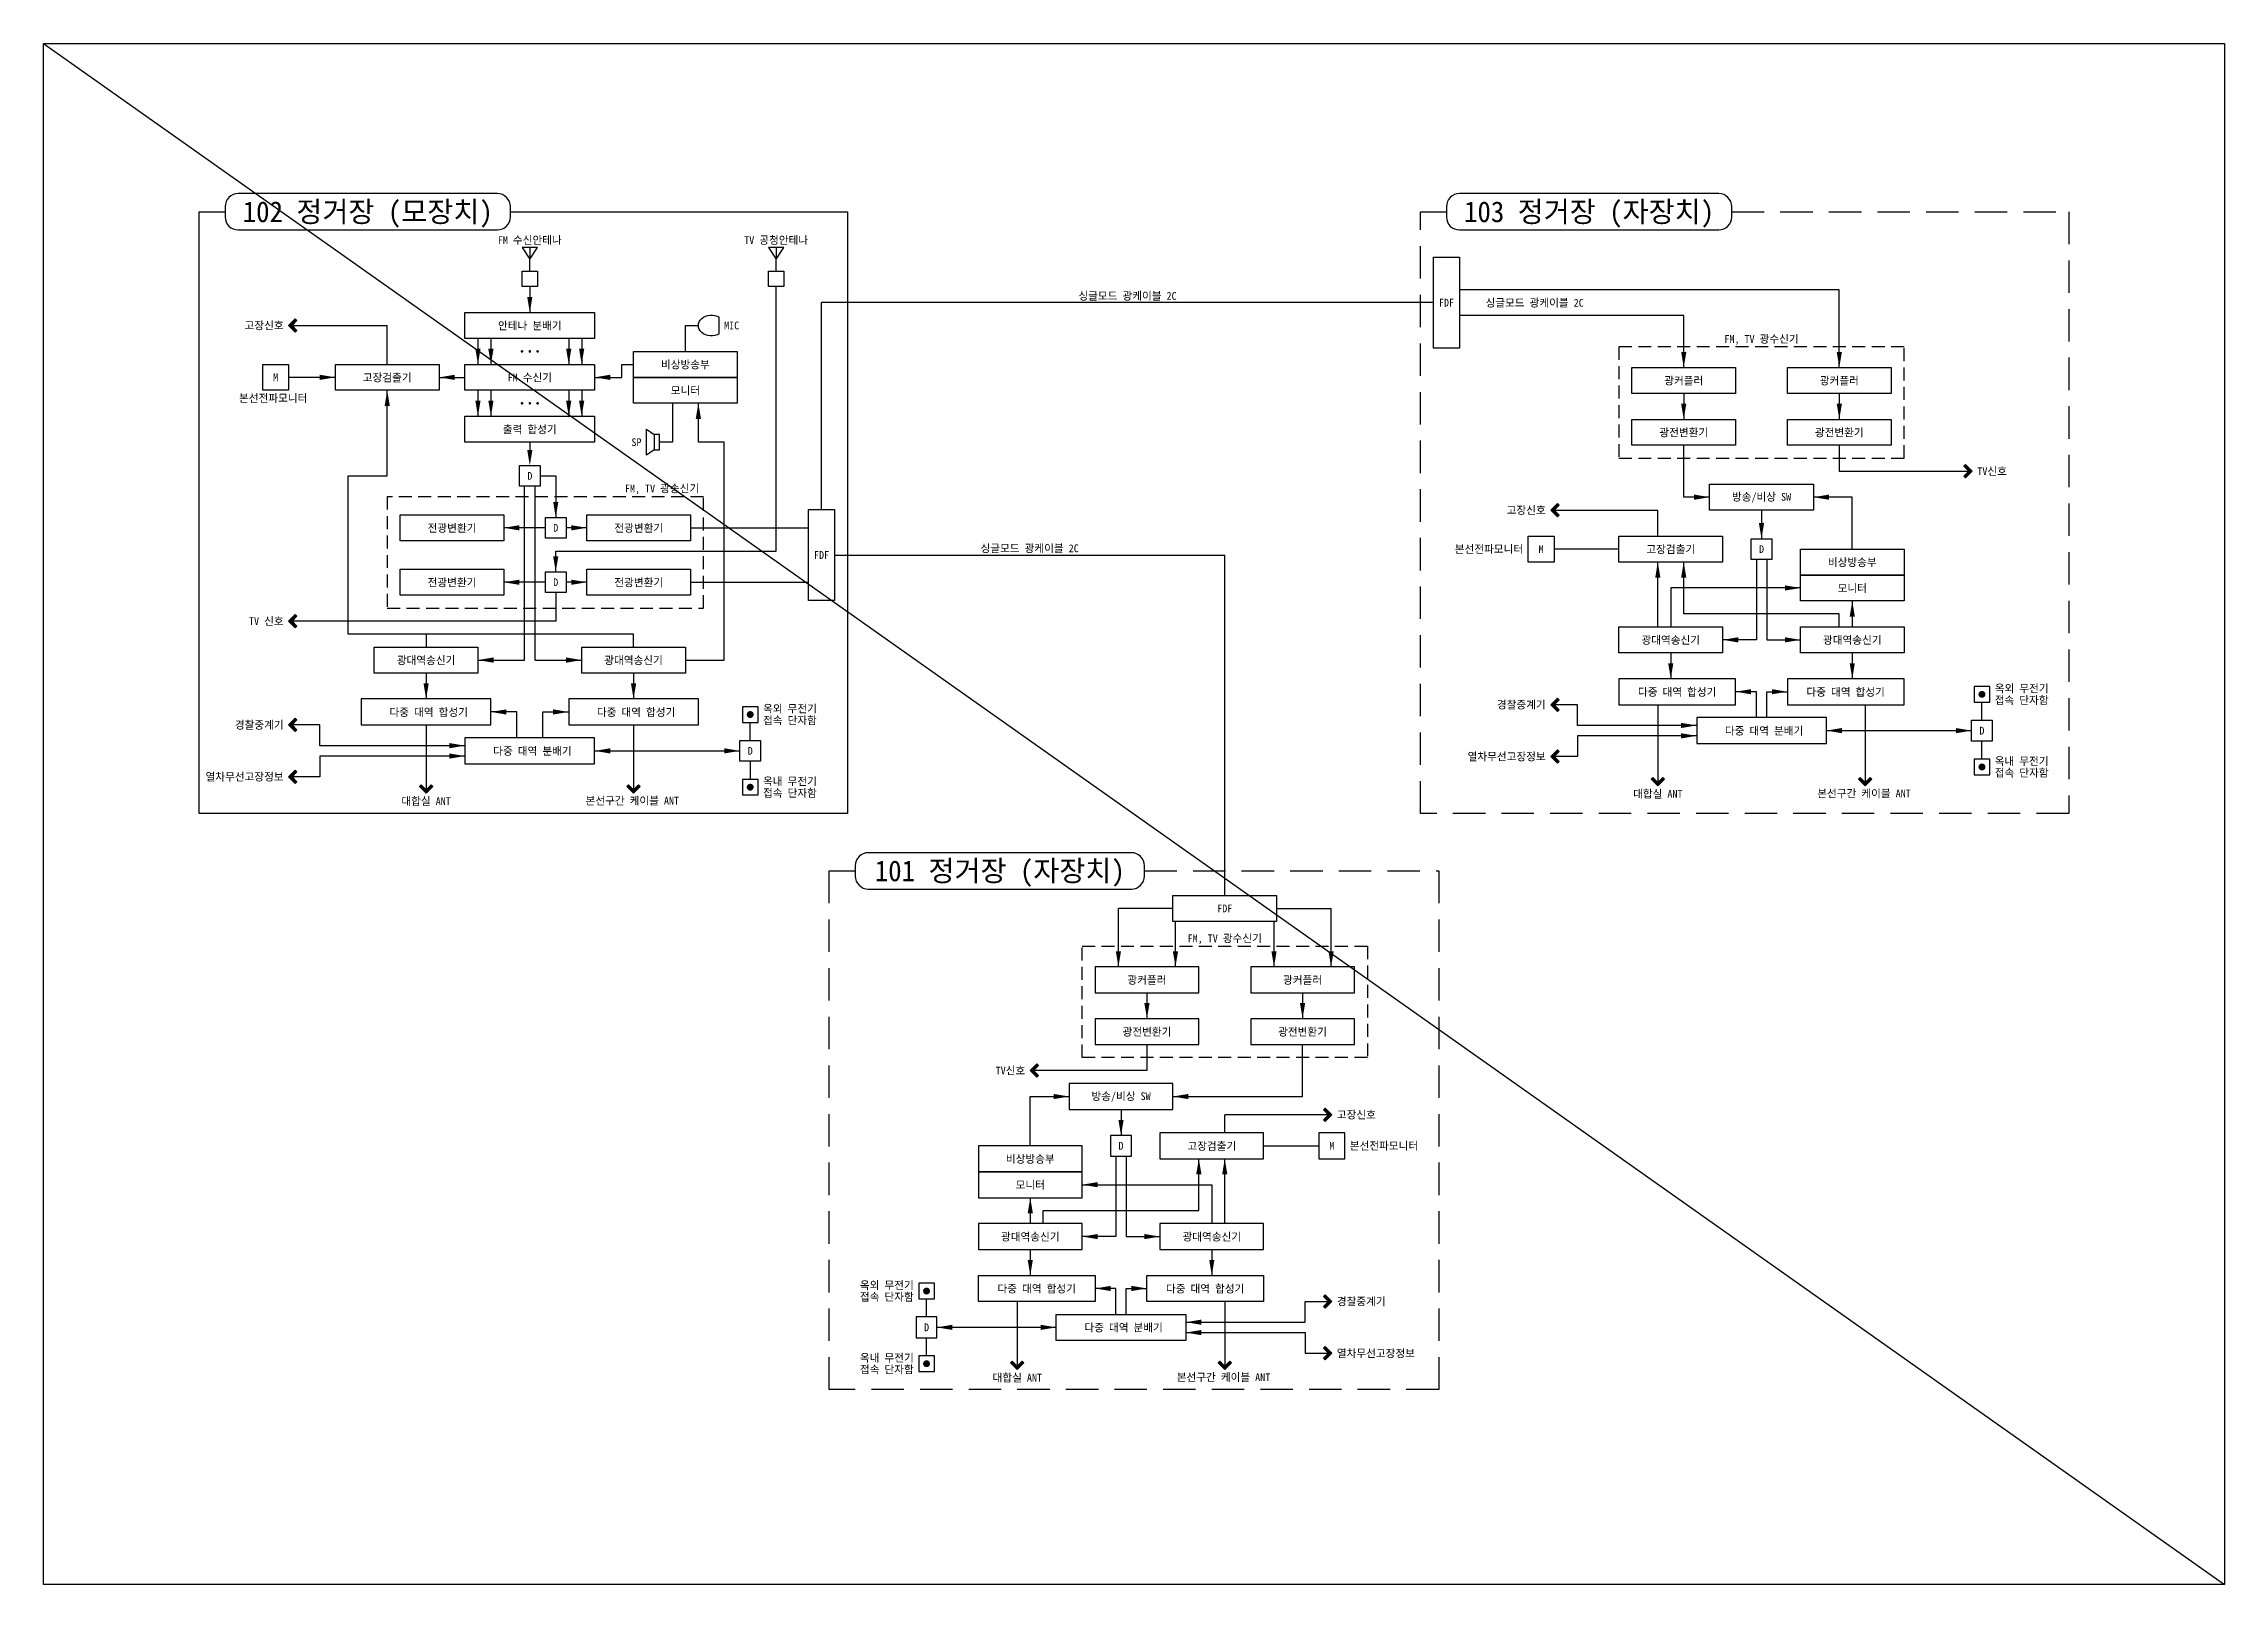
# Model space of a CAD drawing. Header units: millimetres. Extents: x 0 to 2521, y -5 to 594.
# Drawn here: x 0 to 841, y 0 to 594 of the extents above; entities that cross this region are included whole.
import ezdxf
from ezdxf.enums import TextEntityAlignment as Align

# ---------------------------------------------------------------- set-up
doc = ezdxf.new("R2010")
doc.units = ezdxf.units.MM
doc.header["$LTSCALE"] = 10
doc.linetypes.add('DASHED', pattern=[0.75, 0.5, -0.25])
doc.linetypes.add('HIDDEN', pattern=[0.375, 0.25, -0.125])
for name, color, linetype in [('DIM01', 1, 'Continuous'), ('LINE01', 4, 'Continuous'), ('LINE03', 3, 'Continuous'), ('LINE05', 2, 'Continuous'), ('SYM01', 2, 'Continuous'), ('TEXT02', 6, 'Continuous'), ('TEXT03', 7, 'Continuous'), ('TITBOX', 7, 'Continuous'), ('도곽', 7, 'Continuous')]:
    doc.layers.add(name, color=color, linetype=linetype)
doc.styles.get("Standard").update_dxf_attribs({"font": 'GulimChe.ttf'})

msp = doc.modelspace()

# ---------------------------------------------------------------- hatches: boundary and pattern name
at = {"layer": 'DIM01'}
h = msp.add_hatch(color=256, dxfattribs=at)
h.paths.add_polyline_path([(97.07, 487.91), (97.71, 487.27), (95.79, 485.34), (94.5, 485.34)])
h.paths.add_polyline_path([(97.71, 483.41), (97.07, 482.77), (94.5, 485.34), (95.79, 485.34)])
h = msp.add_hatch(color=256, dxfattribs=at)
h.paths.add_polyline_path([(741.21, 431.71), (740.57, 431.07), (742.5, 429.14), (743.79, 429.14)])
h.paths.add_polyline_path([(740.57, 427.21), (741.21, 426.57), (743.79, 429.14), (742.5, 429.14)])
h = msp.add_hatch(color=256, dxfattribs=at)
h.paths.add_polyline_path([(583.79, 416.71), (584.43, 416.07), (582.5, 414.14), (581.21, 414.14)])
h.paths.add_polyline_path([(584.43, 412.21), (583.79, 411.57), (581.21, 414.14), (582.5, 414.14)])
h = msp.add_hatch(color=256, dxfattribs=at)
h.paths.add_polyline_path([(97.07, 373.91), (97.71, 373.27), (95.79, 371.34), (94.5, 371.34)])
h.paths.add_polyline_path([(97.71, 369.41), (97.07, 368.77), (94.5, 371.34), (95.79, 371.34)])
h = msp.add_hatch(color=256, dxfattribs=at)
h.paths.add_polyline_path([(583.79, 341.71), (584.43, 341.07), (582.5, 339.14), (581.21, 339.14)])
h.paths.add_polyline_path([(584.43, 337.21), (583.79, 336.57), (581.21, 339.14), (582.5, 339.14)])
h = msp.add_hatch(color=256, dxfattribs=at)
h.paths.add_polyline_path([(97.07, 333.91), (97.71, 333.27), (95.79, 331.34), (94.5, 331.34)])
h.paths.add_polyline_path([(97.71, 329.41), (97.07, 328.77), (94.5, 331.34), (95.79, 331.34)])
h = msp.add_hatch(color=256, dxfattribs=at)
h.paths.add_polyline_path([(583.79, 321.71), (584.43, 321.07), (582.5, 319.14), (581.21, 319.14)])
h.paths.add_polyline_path([(584.43, 317.21), (583.79, 316.57), (581.21, 319.14), (582.5, 319.14)])
h = msp.add_hatch(color=256, dxfattribs=at)
h.paths.add_polyline_path([(97.07, 313.91), (97.71, 313.27), (95.79, 311.34), (94.5, 311.34)])
h.paths.add_polyline_path([(97.71, 309.41), (97.07, 308.77), (94.5, 311.34), (95.79, 311.34)])
h = msp.add_hatch(color=256, dxfattribs=at)
h.paths.add_polyline_path([(144.93, 307.63), (145.57, 308.27), (147.5, 306.34), (147.5, 305.06)])
h.paths.add_polyline_path([(149.43, 308.27), (150.07, 307.63), (147.5, 305.06), (147.5, 306.34)])
h = msp.add_hatch(color=256, dxfattribs=at)
h.paths.add_polyline_path([(224.93, 307.63), (225.57, 308.27), (227.5, 306.34), (227.5, 305.06)])
h.paths.add_polyline_path([(229.43, 308.27), (230.07, 307.63), (227.5, 305.06), (227.5, 306.34)])
h = msp.add_hatch(color=256, dxfattribs=at)
h.paths.add_polyline_path([(619.93, 310.43), (620.57, 311.07), (622.5, 309.14), (622.5, 307.85)])
h.paths.add_polyline_path([(624.43, 311.07), (625.07, 310.43), (622.5, 307.85), (622.5, 309.14)])
h = msp.add_hatch(color=256, dxfattribs=at)
h.paths.add_polyline_path([(699.93, 310.43), (700.57, 311.07), (702.5, 309.14), (702.5, 307.85)])
h.paths.add_polyline_path([(704.43, 311.07), (705.07, 310.43), (702.5, 307.85), (702.5, 309.14)])
h = msp.add_hatch(color=256, dxfattribs=at)
h.paths.add_polyline_path([(383.07, 200.65), (383.71, 200.01), (381.79, 198.08), (380.5, 198.08)])
h.paths.add_polyline_path([(383.71, 196.15), (383.07, 195.51), (380.5, 198.08), (381.79, 198.08)])
h = msp.add_hatch(color=256, dxfattribs=at)
h.paths.add_polyline_path([(494.21, 183.65), (493.57, 183.01), (495.5, 181.08), (496.79, 181.08)])
h.paths.add_polyline_path([(493.57, 179.15), (494.21, 178.51), (496.79, 181.08), (495.5, 181.08)])
h = msp.add_hatch(color=256, dxfattribs=at)
h.paths.add_polyline_path([(494.21, 111.65), (493.57, 111.01), (495.5, 109.08), (496.79, 109.08)])
h.paths.add_polyline_path([(493.57, 107.15), (494.21, 106.51), (496.79, 109.08), (495.5, 109.08)])
h = msp.add_hatch(color=256, dxfattribs=at)
h.paths.add_polyline_path([(372.93, 85.37), (373.57, 86.01), (375.5, 84.08), (375.5, 82.79)])
h.paths.add_polyline_path([(377.43, 86.01), (378.07, 85.37), (375.5, 82.79), (375.5, 84.08)])
h = msp.add_hatch(color=256, dxfattribs=at)
h.paths.add_polyline_path([(452.93, 85.37), (453.57, 86.01), (455.5, 84.08), (455.5, 82.79)])
h.paths.add_polyline_path([(457.43, 86.01), (458.07, 85.37), (455.5, 82.79), (455.5, 84.08)])
h = msp.add_hatch(color=256, dxfattribs=at)
h.paths.add_polyline_path([(494.21, 91.65), (493.57, 91.01), (495.5, 89.08), (496.79, 89.08)])
h.paths.add_polyline_path([(493.57, 87.15), (494.21, 86.51), (496.79, 89.08), (495.5, 89.08)])

# ---------------------------------------------------------------- linework, layer by layer
for points in [[(97.07, 482.77), (97.71, 483.41), (95.79, 485.34), (97.71, 487.27), (97.07, 487.91), (94.5, 485.34)], [(741.21, 426.57), (740.57, 427.21), (742.5, 429.14), (740.57, 431.07), (741.21, 431.71), (743.79, 429.14)], [(583.79, 411.57), (584.43, 412.21), (582.5, 414.14), (584.43, 416.07), (583.79, 416.71), (581.21, 414.14)], [(97.07, 368.77), (97.71, 369.41), (95.79, 371.34), (97.71, 373.27), (97.07, 373.91), (94.5, 371.34)], [(583.79, 336.57), (584.43, 337.21), (582.5, 339.14), (584.43, 341.07), (583.79, 341.71), (581.21, 339.14)], [(97.07, 328.77), (97.71, 329.41), (95.79, 331.34), (97.71, 333.27), (97.07, 333.91), (94.5, 331.34)], [(583.79, 316.57), (584.43, 317.21), (582.5, 319.14), (584.43, 321.07), (583.79, 321.71), (581.21, 319.14)], [(97.07, 308.77), (97.71, 309.41), (95.79, 311.34), (97.71, 313.27), (97.07, 313.91), (94.5, 311.34)], [(150.07, 307.63), (149.43, 308.27), (147.5, 306.34), (145.57, 308.27), (144.93, 307.63), (147.5, 305.06)], [(230.07, 307.63), (229.43, 308.27), (227.5, 306.34), (225.57, 308.27), (224.93, 307.63), (227.5, 305.06)], [(625.07, 310.43), (624.43, 311.07), (622.5, 309.14), (620.57, 311.07), (619.93, 310.43), (622.5, 307.85)], [(705.07, 310.43), (704.43, 311.07), (702.5, 309.14), (700.57, 311.07), (699.93, 310.43), (702.5, 307.85)], [(383.07, 195.51), (383.71, 196.15), (381.79, 198.08), (383.71, 200.01), (383.07, 200.65), (380.5, 198.08)], [(494.21, 178.51), (493.57, 179.15), (495.5, 181.08), (493.57, 183.01), (494.21, 183.65), (496.79, 181.08)], [(494.21, 106.51), (493.57, 107.15), (495.5, 109.08), (493.57, 111.01), (494.21, 111.65), (496.79, 109.08)], [(378.07, 85.37), (377.43, 86.01), (375.5, 84.08), (373.57, 86.01), (372.93, 85.37), (375.5, 82.79)], [(458.07, 85.37), (457.43, 86.01), (455.5, 84.08), (453.57, 86.01), (452.93, 85.37), (455.5, 82.79)], [(494.21, 86.51), (493.57, 87.15), (495.5, 89.08), (493.57, 91.01), (494.21, 91.65), (496.79, 89.08)]]:
    msp.add_lwpolyline(points, close=True, dxfattribs=at)
for points in [[(187.5, 490.34), (188.5, 496.34), (186.5, 496.34)], [(167.5, 470.34), (168.5, 476.34), (166.5, 476.34)], [(172.5, 470.34), (173.5, 476.34), (171.5, 476.34)], [(202.5, 470.34), (203.5, 476.34), (201.5, 476.34)], [(207.5, 470.34), (208.5, 476.34), (206.5, 476.34)], [(632.5, 469.14), (633.5, 475.14), (631.5, 475.14)], [(692.5, 469.14), (693.5, 475.14), (691.5, 475.14)], [(112.5, 465.34), (106.5, 464.34), (106.5, 466.34)], [(152.5, 465.34), (158.5, 464.34), (158.5, 466.34)], [(212.5, 465.34), (218.5, 464.34), (218.5, 466.34)], [(132.5, 460.34), (133.5, 454.34), (131.5, 454.34)], [(167.5, 450.34), (168.5, 456.34), (166.5, 456.34)], [(172.5, 450.34), (173.5, 456.34), (171.5, 456.34)], [(202.5, 450.34), (203.5, 456.34), (201.5, 456.34)], [(207.5, 450.34), (208.5, 456.34), (206.5, 456.34)], [(252.5, 455.34), (253.5, 449.34), (251.5, 449.34)], [(632.5, 449.14), (633.5, 455.14), (631.5, 455.14)], [(692.5, 449.14), (693.5, 455.14), (691.5, 455.14)], [(187.5, 431.34), (188.5, 437.34), (186.5, 437.34)], [(197.5, 411.34), (198.5, 417.34), (196.5, 417.34)], [(642.5, 419.14), (636.5, 418.14), (636.5, 420.14)], [(682.5, 419.14), (688.5, 418.14), (688.5, 420.14)], [(177.5, 407.34), (183.5, 406.34), (183.5, 408.34)], [(209.5, 407.34), (203.5, 406.34), (203.5, 408.34)], [(662.5, 403.14), (663.5, 409.14), (661.5, 409.14)], [(197.5, 390.34), (198.5, 396.34), (196.5, 396.34)], [(177.5, 386.34), (183.5, 385.34), (183.5, 387.34)], [(209.5, 386.34), (203.5, 385.34), (203.5, 387.34)], [(622.5, 394.14), (623.5, 388.14), (621.5, 388.14)], [(632.5, 394.14), (633.5, 388.14), (631.5, 388.14)], [(677.5, 384.14), (671.5, 383.14), (671.5, 385.14)], [(697.5, 379.14), (698.5, 373.14), (696.5, 373.14)], [(647.5, 364.14), (653.5, 363.14), (653.5, 365.14)], [(677.5, 364.14), (671.5, 363.14), (671.5, 365.14)], [(167.5, 356.34), (173.5, 355.34), (173.5, 357.34)], [(207.5, 356.34), (201.5, 355.34), (201.5, 357.34)], [(627.5, 349.14), (628.5, 355.14), (626.5, 355.14)], [(697.5, 349.14), (698.5, 355.14), (696.5, 355.14)], [(147.5, 341.34), (148.5, 347.34), (146.5, 347.34)], [(227.5, 341.34), (228.5, 347.34), (226.5, 347.34)], [(652.5, 344.14), (658.5, 343.14), (658.5, 345.14)], [(672.5, 344.14), (666.5, 343.14), (666.5, 345.14)], [(172.5, 336.34), (178.5, 335.34), (178.5, 337.34)], [(202.5, 336.34), (196.5, 335.34), (196.5, 337.34)], [(637.5, 331.14), (631.5, 330.14), (631.5, 332.14)], [(637.5, 327.14), (631.5, 326.14), (631.5, 328.14)], [(687.5, 329.14), (693.5, 328.14), (693.5, 330.14)], [(743.5, 329.14), (737.5, 328.14), (737.5, 330.14)], [(162.5, 323.34), (156.5, 322.34), (156.5, 324.34)], [(162.5, 319.34), (156.5, 318.34), (156.5, 320.34)], [(212.5, 321.34), (218.5, 320.34), (218.5, 322.34)], [(268.5, 321.34), (262.5, 320.34), (262.5, 322.34)], [(414.5, 238.08), (415.5, 244.08), (413.5, 244.08)], [(436.5, 238.08), (437.5, 244.08), (435.5, 244.08)], [(474.5, 238.08), (475.5, 244.08), (473.5, 244.08)], [(496.5, 238.08), (497.5, 244.08), (495.5, 244.08)], [(425.5, 218.08), (426.5, 224.08), (424.5, 224.08)], [(485.5, 218.08), (486.5, 224.08), (484.5, 224.08)], [(395.5, 188.08), (389.5, 187.08), (389.5, 189.08)], [(435.5, 188.08), (441.5, 187.08), (441.5, 189.08)], [(415.5, 173.08), (416.5, 179.08), (414.5, 179.08)], [(445.5, 164.08), (446.5, 158.08), (444.5, 158.08)], [(455.5, 164.08), (456.5, 158.08), (454.5, 158.08)], [(400.5, 154.08), (406.5, 153.08), (406.5, 155.08)], [(380.5, 149.08), (381.5, 143.08), (379.5, 143.08)], [(400.5, 134.08), (406.5, 133.08), (406.5, 135.08)], [(430.5, 134.08), (424.5, 133.08), (424.5, 135.08)], [(380.5, 119.08), (381.5, 125.08), (379.5, 125.08)], [(450.5, 119.08), (451.5, 125.08), (449.5, 125.08)], [(405.5, 114.08), (411.5, 113.08), (411.5, 115.08)], [(425.5, 114.08), (419.5, 113.08), (419.5, 115.08)], [(440.5, 101.08), (446.5, 100.08), (446.5, 102.08)], [(344.5, 99.08), (350.5, 98.08), (350.5, 100.08)], [(390.5, 99.08), (384.5, 98.08), (384.5, 100.08)], [(440.5, 97.08), (446.5, 96.08), (446.5, 98.08)]]:
    msp.add_solid(points, dxfattribs=at)
at = {"layer": 'LINE01'}
for p, q in [((187.5, 500.34), (187.5, 490.34)), ((282.5, 398.34), (282.5, 500.34)), ((692.5, 499.14), (546, 499.14)), ((692.5, 469.14), (692.5, 499.14)), ((536, 494.14), (300, 494.14)), ((300, 414.34), (300, 494.14)), ((632.5, 489.14), (546, 489.14)), ((632.5, 469.14), (632.5, 489.14)), ((95.79, 485.34), (132.5, 485.34)), ((132.5, 470.34), (132.5, 485.34)), ((167.5, 480.34), (167.5, 470.34)), ((172.5, 480.34), (172.5, 470.34)), ((202.5, 480.34), (202.5, 470.34)), ((207.5, 480.34), (207.5, 470.34)), ((247.5, 485.34), (252.5, 485.34)), ((247.5, 475.34), (247.5, 485.34)), ((112.5, 465.34), (94.5, 465.34)), ((152.5, 465.34), (162.5, 465.34)), ((167.5, 460.34), (167.5, 450.34)), ((172.5, 460.34), (172.5, 450.34)), ((202.5, 460.34), (202.5, 450.34)), ((207.5, 460.34), (207.5, 450.34)), ((252.5, 440.34), (252.5, 455.34)), ((632.5, 459.14), (632.5, 449.14)), ((692.5, 459.14), (692.5, 449.14)), ((187.5, 440.34), (187.5, 433.34)), ((262.5, 440.34), (252.5, 440.34)), ((262.5, 356.34), (262.5, 440.34)), ((632.5, 419.14), (632.5, 439.14)), ((692.5, 439.14), (692.5, 429.14)), ((692.5, 429.14), (742.5, 429.14)), ((185.5, 356.34), (185.5, 423.34)), ((189.5, 356.34), (189.5, 423.34)), ((191.5, 427.34), (197.5, 427.34)), ((197.5, 427.34), (197.5, 411.34)), ((582.5, 414.14), (622.5, 414.14)), ((622.5, 404.14), (622.5, 414.14)), ((642.5, 419.14), (632.5, 419.14)), ((697.5, 419.14), (682.5, 419.14)), ((697.5, 399.14), (697.5, 419.14)), ((193.5, 407.34), (177.5, 407.34)), ((209.5, 407.34), (201.5, 407.34)), ((249.5, 407.34), (295, 407.34)), ((197.5, 390.34), (197.5, 398.34)), ((197.5, 398.34), (282.5, 398.34)), ((197.5, 390.34), (197.5, 398.34)), ((305, 396.84), (455.5, 396.84)), ((455.5, 265.58), (455.5, 396.84)), ((607.5, 399.14), (582.5, 399.14)), ((622.5, 369.14), (622.5, 394.14)), ((664.5, 395.14), (664.5, 364.14)), ((193.5, 386.34), (177.5, 386.34)), ((197.5, 382.34), (197.5, 371.34)), ((197.5, 382.34), (197.5, 371.34)), ((209.5, 386.34), (201.5, 386.34)), ((209.5, 386.34), (201.5, 386.34)), ((249.5, 386.34), (295, 386.34)), ((627.5, 384.14), (627.5, 369.14)), ((677.5, 384.14), (627.5, 384.14)), ((197.5, 371.34), (95.79, 371.34)), ((147.5, 366.34), (147.5, 361.34)), ((664.5, 364.14), (677.5, 364.14)), ((167.5, 356.34), (185.5, 356.34)), ((189.5, 356.34), (207.5, 356.34)), ((247.5, 356.34), (262.5, 356.34)), ((627.5, 359.14), (627.5, 349.14)), ((697.5, 359.14), (697.5, 349.14)), ((147.5, 351.34), (147.5, 341.34)), ((227.5, 351.34), (227.5, 341.34)), ((591.5, 339.14), (582.5, 339.14)), ((591.5, 331.14), (591.5, 339.14)), ((622.5, 339.14), (622.5, 309.14)), ((660.5, 344.14), (652.5, 344.14)), ((660.5, 334.14), (660.5, 344.14)), ((664.5, 334.14), (664.5, 344.14)), ((664.5, 344.14), (672.5, 344.14)), ((702.5, 339.14), (702.5, 309.14)), ((747.5, 333.14), (747.5, 340.14)), ((106.5, 331.34), (95.79, 331.34)), ((106.5, 323.34), (106.5, 331.34)), ((147.5, 331.34), (147.5, 306.34)), ((182.5, 336.34), (172.5, 336.34)), ((182.5, 326.34), (182.5, 336.34)), ((192.5, 326.34), (192.5, 336.34)), ((192.5, 336.34), (202.5, 336.34)), ((227.5, 331.34), (227.5, 306.34)), ((272.5, 325.34), (272.5, 332.34)), ((637.5, 331.14), (591.5, 331.14)), ((687.5, 329.14), (743.5, 329.14)), ((162.5, 323.34), (106.5, 323.34)), ((212.5, 321.34), (268.5, 321.34)), ((637.5, 327.14), (591.5, 327.14)), ((591.5, 327.14), (591.5, 319.14)), ((747.5, 318.14), (747.5, 325.14)), ((106.5, 311.34), (95.79, 311.34)), ((106.5, 319.34), (106.5, 311.34)), ((162.5, 319.34), (106.5, 319.34)), ((272.5, 317.34), (272.5, 310.34)), ((591.5, 319.14), (582.5, 319.14)), ((414.5, 238.08), (414.5, 260.58)), ((435.5, 260.58), (414.5, 260.58)), ((436.5, 238.08), (436.5, 255.58)), ((474.5, 238.08), (474.5, 255.58)), ((475.5, 260.58), (496.5, 260.58)), ((496.5, 238.08), (496.5, 260.58)), ((425.5, 228.08), (425.5, 218.08)), ((485.5, 228.08), (485.5, 218.08)), ((425.5, 208.08), (425.5, 198.08)), ((485.5, 188.08), (485.5, 208.08)), ((425.5, 198.08), (381.79, 198.08)), ((380.5, 169.08), (380.5, 188.08)), ((380.5, 188.08), (395.5, 188.08)), ((435.5, 188.08), (485.5, 188.08)), ((495.5, 181.08), (455.5, 181.08)), ((455.5, 174.08), (455.5, 181.08)), ((470.5, 169.08), (491.79, 169.08)), ((413.5, 165.08), (413.5, 134.08)), ((455.5, 139.08), (455.5, 164.08)), ((400.5, 154.08), (450.5, 154.08)), ((450.5, 154.08), (450.5, 139.08)), ((380.5, 129.08), (380.5, 119.08)), ((413.5, 134.08), (400.5, 134.08)), ((450.5, 129.08), (450.5, 119.08)), ((340.5, 103.08), (340.5, 110.08)), ((413.5, 114.08), (405.5, 114.08)), ((413.5, 104.08), (413.5, 114.08)), ((417.5, 104.08), (417.5, 114.08)), ((417.5, 114.08), (425.5, 114.08)), ((375.5, 109.08), (375.5, 84.08)), ((440.5, 101.08), (486.5, 101.08)), ((455.5, 109.08), (455.5, 84.08)), ((486.5, 101.08), (486.5, 109.08)), ((486.5, 109.08), (495.5, 109.08)), ((340.5, 88.08), (340.5, 95.08)), ((390.5, 99.08), (344.5, 99.08)), ((440.5, 97.08), (486.5, 97.08)), ((486.5, 97.08), (486.5, 89.08)), ((486.5, 89.08), (495.5, 89.08))]:
    msp.add_line(p, q, dxfattribs=at)
for points in [[(212.5, 465.34), (223, 465.34), (223, 470.34), (227.5, 470.34)], [(227.5, 361.34), (227.5, 366.34), (117.5, 366.34), (117.5, 427.34), (132.5, 427.34), (132.5, 460.34)], [(242.5, 455.34), (242.5, 440.34), (237.5, 440.34)], [(662.5, 414.14), (662.5, 403.14)], [(662.5, 414.14), (662.5, 403.14)], [(692.5, 369.14), (692.5, 374.14), (632.5, 374.14), (632.5, 394.14)], [(660.5, 395.14), (660.5, 364.14), (647.5, 364.14)], [(697.5, 379.14), (697.5, 369.14)], [(415.5, 183.08), (415.5, 173.08)], [(385.5, 139.08), (385.5, 144.08), (445.5, 144.08), (445.5, 164.08)], [(417.5, 165.08), (417.5, 134.08), (430.5, 134.08)], [(380.5, 149.08), (380.5, 139.08)]]:
    msp.add_lwpolyline(points, dxfattribs=at)
at = {"layer": 'LINE03'}
for points in [[(175, 536.19), (75, 536.19, 0.414214), (70, 531.19), (70, 527.19, 0.414214), (75, 522.19), (175, 522.19, 0.414214), (180, 527.19), (180, 531.19, 0.414214)], [(646, 536.19), (546, 536.19, 0.414214), (541, 531.19), (541, 527.19, 0.414214), (546, 522.19), (646, 522.19, 0.414214), (651, 527.19), (651, 531.19, 0.414214)], [(419.52, 282.08), (318, 282.08, 0.414214), (313, 277.08), (313, 273.08, 0.414214), (318, 268.08), (419.52, 268.08, 0.414214), (424.52, 273.08), (424.52, 277.08, 0.414214)]]:
    msp.add_lwpolyline(points, format="xyb", close=True, dxfattribs=at)
msp.add_lwpolyline([(180, 529.19), (310, 529.19), (310, 297.19), (60, 297.19), (60, 529.19), (70, 529.19)], dxfattribs=at)
at = {"layer": 'LINE03', "linetype": 'HIDDEN', "ltscale": 5}
for points in [[(651, 529.19), (781, 529.19), (781, 297.19), (531, 297.19), (531, 529.19), (541, 529.19)], [(424.52, 275.08), (538, 275.08), (538, 75.08), (303, 75.08), (303, 275.08), (313, 275.08)]]:
    msp.add_lwpolyline(points, dxfattribs=at)
at = {"layer": 'LINE03', "linetype": 'DASHED'}
for points in [[(607.5, 434.14), (717.5, 434.14), (717.5, 477.14), (607.5, 477.14)], [(132.5, 376.34), (254.5, 376.34), (254.5, 419.34), (132.5, 419.34)], [(510.5, 203.08), (400.5, 203.08), (400.5, 246.08), (510.5, 246.08)], [(510.5, 203.08), (400.5, 203.08), (400.5, 246.08), (510.5, 246.08)]]:
    msp.add_lwpolyline(points, close=True, dxfattribs=at)
at = {"layer": 'LINE05'}
for p, q in [((187.5, 515.34), (187.5, 510.84)), ((282.5, 515.34), (282.5, 510.84)), ((187.5, 506.34), (187.5, 510.84)), ((282.5, 506.34), (282.5, 510.84))]:
    msp.add_line(p, q, dxfattribs=at)
for points in [[(187.5, 510.84), (187.5, 510.84), (190.5, 515.34), (184.5, 515.34)], [(282.5, 510.84), (282.5, 510.84), (285.5, 515.34), (279.5, 515.34)], [(184.5, 506.34), (190.5, 506.34), (190.5, 500.34), (184.5, 500.34)], [(279.5, 506.34), (285.5, 506.34), (285.5, 500.34), (279.5, 500.34)], [(536, 476.64), (536, 511.64), (546, 511.64), (546, 476.64)], [(162.5, 490.34), (212.5, 490.34), (212.5, 480.34), (162.5, 480.34)], [(227.5, 475.34), (267.5, 475.34), (267.5, 465.34), (227.5, 465.34)], [(84.5, 470.34), (94.5, 470.34), (94.5, 460.34), (84.5, 460.34)], [(112.5, 470.34), (152.5, 470.34), (152.5, 460.34), (112.5, 460.34)], [(162.5, 470.34), (212.5, 470.34), (212.5, 460.34), (162.5, 460.34)], [(227.5, 465.34), (267.5, 465.34), (267.5, 455.34), (227.5, 455.34)], [(612.5, 469.14), (652.5, 469.14), (652.5, 459.14), (612.5, 459.14)], [(672.5, 469.14), (712.5, 469.14), (712.5, 459.14), (672.5, 459.14)], [(162.5, 450.34), (212.5, 450.34), (212.5, 440.34), (162.5, 440.34)], [(612.5, 449.14), (652.5, 449.14), (652.5, 439.14), (612.5, 439.14)], [(672.5, 449.14), (712.5, 449.14), (712.5, 439.14), (672.5, 439.14)], [(183.5, 431.34), (191.5, 431.34), (191.5, 423.34), (183.5, 423.34)], [(642.5, 424.14), (682.5, 424.14), (682.5, 414.14), (642.5, 414.14)], [(137.5, 412.34), (177.5, 412.34), (177.5, 402.34), (137.5, 402.34)], [(209.5, 412.34), (249.5, 412.34), (249.5, 402.34), (209.5, 402.34)], [(295, 379.34), (295, 414.34), (305, 414.34), (305, 379.34)], [(193.5, 411.34), (201.5, 411.34), (201.5, 403.34), (193.5, 403.34)], [(572.5, 404.14), (582.5, 404.14), (582.5, 394.14), (572.5, 394.14)], [(607.5, 404.14), (647.5, 404.14), (647.5, 394.14), (607.5, 394.14)], [(658.5, 403.14), (666.5, 403.14), (666.5, 395.14), (658.5, 395.14)], [(677.5, 399.14), (717.5, 399.14), (717.5, 389.14), (677.5, 389.14)], [(137.5, 391.34), (177.5, 391.34), (177.5, 381.34), (137.5, 381.34)], [(193.5, 390.34), (201.5, 390.34), (201.5, 382.34), (193.5, 382.34)], [(209.5, 391.34), (249.5, 391.34), (249.5, 381.34), (209.5, 381.34)], [(677.5, 389.14), (717.5, 389.14), (717.5, 379.14), (677.5, 379.14)], [(607.5, 369.14), (647.5, 369.14), (647.5, 359.14), (607.5, 359.14)], [(677.5, 369.14), (717.5, 369.14), (717.5, 359.14), (677.5, 359.14)], [(127.5, 361.34), (167.5, 361.34), (167.5, 351.34), (127.5, 351.34)], [(207.5, 361.34), (247.5, 361.34), (247.5, 351.34), (207.5, 351.34)], [(652.5, 349.14), (607.5, 349.14), (607.5, 339.14), (652.5, 339.14)], [(717.5, 349.14), (672.5, 349.14), (672.5, 339.14), (717.5, 339.14)], [(172.5, 341.34), (122.5, 341.34), (122.5, 331.34), (172.5, 331.34)], [(252.5, 341.34), (202.5, 341.34), (202.5, 331.34), (252.5, 331.34)], [(687.5, 334.14), (637.5, 334.14), (637.5, 324.14), (687.5, 324.14)], [(743.5, 333.14), (751.5, 333.14), (751.5, 325.14), (743.5, 325.14)], [(212.5, 326.34), (162.5, 326.34), (162.5, 316.34), (212.5, 316.34)], [(268.5, 325.34), (276.5, 325.34), (276.5, 317.34), (268.5, 317.34)], [(475.5, 255.58), (435.5, 255.58), (435.5, 265.58), (475.5, 265.58)], [(445.5, 238.08), (405.5, 238.08), (405.5, 228.08), (445.5, 228.08)], [(505.5, 238.08), (465.5, 238.08), (465.5, 228.08), (505.5, 228.08)], [(445.5, 218.08), (405.5, 218.08), (405.5, 208.08), (445.5, 208.08)], [(505.5, 218.08), (465.5, 218.08), (465.5, 208.08), (505.5, 208.08)], [(435.5, 193.08), (395.5, 193.08), (395.5, 183.08), (435.5, 183.08)], [(400.5, 169.08), (360.5, 169.08), (360.5, 159.08), (400.5, 159.08)], [(419.5, 173.08), (411.5, 173.08), (411.5, 165.08), (419.5, 165.08)], [(470.5, 174.08), (430.5, 174.08), (430.5, 164.08), (470.5, 164.08)], [(501.79, 174.08), (491.79, 174.08), (491.79, 164.08), (501.79, 164.08)], [(400.5, 159.08), (360.5, 159.08), (360.5, 149.08), (400.5, 149.08)], [(400.5, 139.08), (360.5, 139.08), (360.5, 129.08), (400.5, 129.08)], [(470.5, 139.08), (430.5, 139.08), (430.5, 129.08), (470.5, 129.08)], [(360.5, 119.08), (405.5, 119.08), (405.5, 109.08), (360.5, 109.08)], [(425.5, 119.08), (470.5, 119.08), (470.5, 109.08), (425.5, 109.08)], [(344.5, 103.08), (336.5, 103.08), (336.5, 95.08), (344.5, 95.08)], [(390.5, 104.08), (440.5, 104.08), (440.5, 94.08), (390.5, 94.08)]]:
    msp.add_lwpolyline(points, close=True, dxfattribs=at)
for points in [[(260.5, 482.14), (260.5, 488.54)], [(235.5, 437.34), (237.5, 437.34), (237.5, 443.34), (235.5, 443.34), (235.5, 437.34), (232.5, 435.34), (232.5, 445.34), (235.5, 443.34)]]:
    msp.add_lwpolyline(points, dxfattribs=at)
at = {"layer": 'LINE05', "const_width": 0.5}
for points in [[(184.25, 475.34, 1), (184.75, 475.34, 1)], [(187.25, 475.34, 1), (187.75, 475.34, 1)], [(190.25, 475.34, 1), (190.75, 475.34, 1)], [(184.25, 455.34, 1), (184.75, 455.34, 1)], [(187.25, 455.34, 1), (187.75, 455.34, 1)], [(190.25, 455.34, 1), (190.75, 455.34, 1)]]:
    msp.add_lwpolyline(points, format="xyb", close=True, dxfattribs=at)
at = {"layer": 'LINE05', "extrusion": (0, 0, -1)}
msp.add_ellipse((257.5, 485.34), major_axis=(5, 0), ratio=0.8, start_param=0.927295, end_param=5.35589, dxfattribs=at)
at = {"layer": 'SYM01'}
for points in [[(744.5, 340.14), (750.5, 340.14), (750.5, 346.14), (744.5, 346.14)], [(269.5, 332.34), (275.5, 332.34), (275.5, 338.34), (269.5, 338.34)], [(744.5, 312.14), (750.5, 312.14), (750.5, 318.14), (744.5, 318.14)], [(269.5, 304.34), (275.5, 304.34), (275.5, 310.34), (269.5, 310.34)], [(337.5, 110.08), (343.5, 110.08), (343.5, 116.08), (337.5, 116.08)], [(337.5, 82.08), (343.5, 82.08), (343.5, 88.08), (337.5, 88.08)]]:
    msp.add_lwpolyline(points, close=True, dxfattribs=at)
at = {"layer": 'SYM01', "const_width": 1.33}
for points in [[(271.83, 335.34, 1), (273.17, 335.34, 1)], [(746.83, 343.14, 1), (748.17, 343.14, 1)], [(746.83, 315.14, 1), (748.17, 315.14, 1)], [(271.83, 307.34, 1), (273.17, 307.34, 1)], [(339.83, 113.08, 1), (341.17, 113.08, 1)], [(339.83, 85.08, 1), (341.17, 85.08, 1)]]:
    msp.add_lwpolyline(points, format="xyb", close=True, dxfattribs=at)
at = {"layer": 'TITBOX', "color": 1, "flags": 128}
msp.add_lwpolyline([(0, 594), (841, 594), (841, 0), (0, 0)], close=True, dxfattribs=at)
at = {"layer": '도곽'}
msp.add_lwpolyline([(0, 594), (841, 0)], dxfattribs=at)

# ---------------------------------------------------------------- texts
at = {"layer": 'TEXT02', "lineweight": -2}
for s, p in [('102 정거장 (모장치)', (125, 529.19)), ('103 정거장 (자장치)', (596, 529.19)), ('101 정거장 (자장치)', (368.76, 275.08))]:
    msp.add_text(s, height=8, dxfattribs=at).set_placement(p, align=Align.MIDDLE_CENTER)
at = {"layer": 'TEXT03'}
for s, p in [('FM 수신안테나', (187.5, 518.34)), ('TV 공청안테나', (282.5, 518.34)), ('싱글모드 광케이블 2C', (418, 496.81)), ('FDF', (541, 494.14)), ('싱글모드 광케이블 2C', (575, 494.14)), ('안테나 분배기', (187.5, 485.34)), ('비상방송부', (247.5, 470.34)), ('M', (89.5, 465.34)), ('고장검출기', (132.5, 465.34)), ('FM 수신기', (187.5, 465.34)), ('광커플러', (632.5, 464.14)), ('광커플러', (692.5, 464.14)), ('모니터', (247.5, 460.34)), ('출력 합성기', (187.5, 445.34)), ('광전변환기', (632.5, 444.14)), ('광전변환기', (692.5, 444.14)), ('D', (187.5, 427.34)), ('FM, TV 광송신기', (238.5, 422.34)), ('방송/비상 SW', (662.5, 419.14)), ('전광변환기', (157.5, 407.34)), ('D', (197.5, 407.34)), ('전광변환기', (229.5, 407.34)), ('FDF', (300, 396.84)), ('싱글모드 광케이블 2C', (380.25, 399.51)), ('M', (577.5, 399.14)), ('고장검출기', (627.5, 399.14)), ('D', (662.5, 399.14)), ('비상방송부', (697.5, 394.14)), ('전광변환기', (157.5, 386.34)), ('D', (197.5, 386.34)), ('전광변환기', (229.5, 386.34)), ('모니터', (697.5, 384.14)), ('광대역송신기', (627.5, 364.14)), ('광대역송신기', (697.5, 364.14)), ('광대역송신기', (147.5, 356.34)), ('광대역송신기', (227.5, 356.34)), ('다중 대역 합성기', (629.98, 344.14)), ('다중 대역 합성기', (694.94, 344.14)), ('다중 대역 합성기', (148.5, 336.34)), ('다중 대역 합성기', (228.5, 336.34)), ('다중 대역 분배기', (663.5, 329.14)), ('D', (747.5, 329.14)), ('다중 대역 분배기', (188.5, 321.34)), ('D', (272.5, 321.34)), ('대합실 ANT', (147.5, 302.06)), ('본선구간 케이블 ANT', (227.02, 302.19)), ('대합실 ANT', (622.5, 304.85)), ('본선구간 케이블 ANT', (702.02, 304.98)), ('FDF', (455.5, 260.58)), ('광커플러', (425.5, 233.08)), ('광커플러', (485.5, 233.08)), ('광전변환기', (425.5, 213.08)), ('광전변환기', (485.5, 213.08)), ('방송/비상 SW', (415.5, 188.08)), ('D', (415.5, 169.08)), ('고장검출기', (450.5, 169.08)), ('M', (496.79, 169.08)), ('비상방송부', (380.5, 164.08)), ('모니터', (380.5, 154.08)), ('광대역송신기', (380.5, 134.08)), ('광대역송신기', (450.5, 134.08)), ('다중 대역 합성기', (382.98, 114.08)), ('다중 대역 합성기', (447.94, 114.08)), ('다중 대역 분배기', (416.5, 99.08)), ('D', (340.5, 99.08)), ('대합실 ANT', (375.5, 79.79)), ('본선구간 케이블 ANT', (455.02, 79.92))]:
    msp.add_text(s, height=3, dxfattribs=at).set_placement(p, align=Align.MIDDLE)
for s, p in [('고장신호 ', (94.5, 485.34)), ('SP ', (232.5, 440.34)), ('고장신호 ', (581.21, 414.14)), ('본선전파모니터 ', (572.5, 399.14)), ('TV 신호 ', (94.5, 371.34)), ('경찰중계기 ', (581.21, 339.14)), ('경찰중계기 ', (94.5, 331.34)), ('열차무선고장정보 ', (581.21, 319.14)), ('열차무선고장정보 ', (94.5, 311.34)), ('TV신호 ', (380.5, 198.08)), ('옥외 무전기 ', (337.5, 115.33)), ('접속 단자함 ', (337.5, 110.83)), ('옥내 무전기 ', (337.5, 87.33)), ('접속 단자함 ', (337.5, 82.83))]:
    msp.add_text(s, height=3, dxfattribs=at).set_placement(p, align=Align.MIDDLE_RIGHT)
for s, p in [(' MIC', (260.5, 485.34)), (' TV신호', (743.79, 429.14)), (' 옥외 무전기', (750.5, 345.39)), (' 옥외 무전기', (275.5, 337.59)), (' 접속 단자함', (750.5, 340.89)), (' 접속 단자함', (275.5, 333.09)), (' 옥내 무전기', (275.5, 309.59)), (' 옥내 무전기', (750.5, 317.39)), (' 접속 단자함', (750.5, 312.89)), (' 접속 단자함', (275.5, 305.09)), (' 고장신호', (496.79, 181.08)), (' 본선전파모니터', (501.79, 169.08)), (' 경찰중계기', (496.79, 109.08)), (' 열차무선고장정보', (496.79, 89.08))]:
    msp.add_text(s, height=3, dxfattribs=at).set_placement(p, align=Align.MIDDLE_LEFT)
for s, p in [('FM, TV 광수신기', (662.5, 480.14)), ('본선전파모니터 ', (89.5, 457.34)), ('FM, TV 광수신기', (455.5, 249.08))]:
    msp.add_text(s, height=3, dxfattribs=at).set_placement(p, align=Align.MIDDLE_CENTER)

doc.saveas('drawing.dxf')
